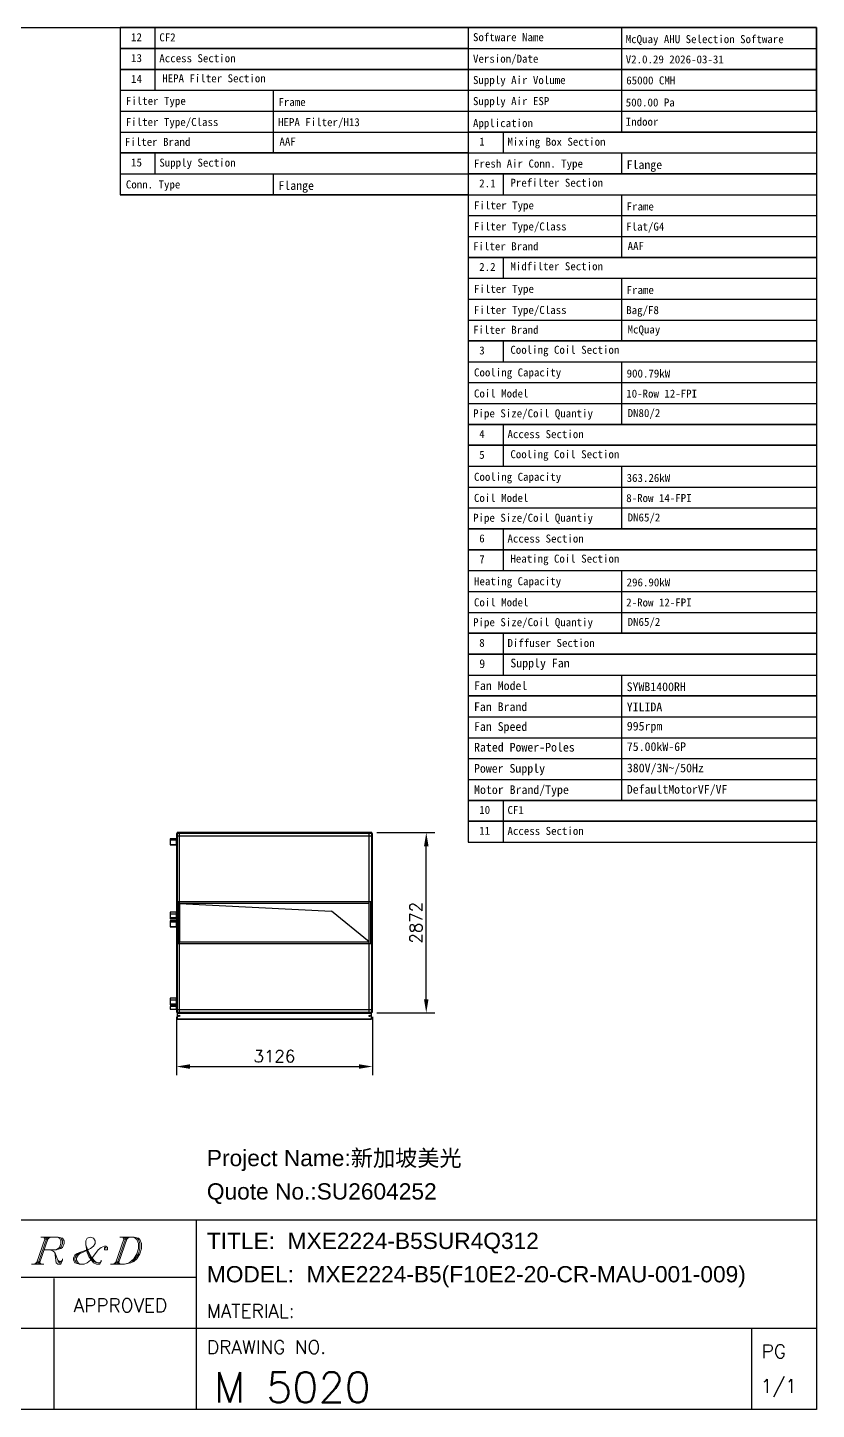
# Model space of a CAD drawing. Header units: millimetres. Extents: x -7952 to 23476, y -6324 to 15714.
# Drawn here: x 10903 to 23476, y -6324 to 15708 of the extents above; entities that cross this region are included whole.
import ezdxf
from ezdxf.enums import TextEntityAlignment as Align

# ---------------------------------------------------------------- set-up
doc = ezdxf.new("R2010")
doc.units = ezdxf.units.MM
for name, color, linetype in [('Dim', 1, 'Continuous'), ('McFlang', 7, 'Continuous'), ('McFrame', 7, 'Continuous')]:
    doc.layers.add(name, color=color, linetype=linetype)
doc.layers.add('OBJECT', color=7, linetype='Continuous', lineweight=25)
doc.styles.add('Arial', font='arial.ttf')
doc.styles.add('ROMANS', font='romans.shx')
doc.styles.add('vm', font='宋体', dxfattribs={"height": 213.84})
doc.dimstyles.new('McDim', dxfattribs={"dimscale": 108, "dimtxt": 1.8, "dimasz": 2, "dimexe": 1.25, "dimexo": 0.625, "dimtad": 1, "dimdec": 1, "dimdsep": 46, "dimtxsty": 'ROMANS', "dimcen": 2.5, "dimadec": 0, "dimazin": 0, "dimtfac": 1, "dimtmove": 0, "dimatfit": 1, "dimfxl": 0, "dimarcsym": 0})

# ---------------------------------------------------------------- blocks, each defined once
blk = doc.blocks.new('*D49')
at = {"layer": 'Defpoints', "color": 0}
for p in [(13274, 0), (16400, 0), (16400, -857.52)]:
    blk.add_point(p, dxfattribs=at)
at = {"layer": 'Dim', "color": 0, "lineweight": -2}
for p, q in [((13274, -67.5), (13274, -992.52)), ((16400, -67.5), (16400, -992.52)), ((13490, -857.52), (16184, -857.52))]:
    blk.add_line(p, q, dxfattribs=at)
at = {"layer": 'Dim', "color": 0}
for points in [[(13490, -821.52), (13490, -893.52), (13274, -857.52)], [(16184, -821.52), (16184, -893.52), (16400, -857.52)]]:
    blk.add_solid(points, dxfattribs=at)
at = {"layer": 'Dim', "color": 0, "insert": (14837, -692.82), "char_height": 194.4, "attachment_point": 5, "style": 'ROMANS'}
blk.add_mtext('3126', dxfattribs=at)
blk = doc.blocks.new('*D50')
at = {"layer": 'Defpoints', "color": 0}
for p in [(16400, 2872), (17257.52, 2872), (16400, 0)]:
    blk.add_point(p, dxfattribs=at)
at = {"layer": 'Dim', "color": 0, "lineweight": -2}
for p, q in [((16467.5, 2872), (17392.52, 2872)), ((17257.52, 216), (17257.52, 2656)), ((16467.5, 0), (17392.52, 0))]:
    blk.add_line(p, q, dxfattribs=at)
at = {"layer": 'Dim', "color": 0}
for points in [[(17221.52, 2656), (17293.52, 2656), (17257.52, 2872)], [(17221.52, 216), (17293.52, 216), (17257.52, 0)]]:
    blk.add_solid(points, dxfattribs=at)
at = {"layer": 'Dim', "color": 0, "insert": (17092.82, 1436), "char_height": 194.4, "attachment_point": 5, "rotation": 90, "style": 'ROMANS'}
blk.add_mtext('2872', dxfattribs=at)

msp = doc.modelspace()

# ---------------------------------------------------------------- linework, layer by layer
for points in [[(13174, 2684.6), (13274, 2684.6), (13274, 2773.6), (13174, 2773.6)], [(13174, 2677.6), (13274, 2677.6), (13274, 2753.6), (13174, 2753.6)], [(13174, 2677.6), (13274, 2677.6), (13274, 2753.6), (13174, 2753.6)], [(13174, 1517.4), (13274, 1517.4), (13274, 1606.4), (13174, 1606.4)], [(13174, 1497.4), (13274, 1497.4), (13274, 1573.4), (13174, 1573.4)], [(13174, 1497.4), (13274, 1497.4), (13274, 1573.4), (13174, 1573.4)], [(13174, 1374.6), (13274, 1374.6), (13274, 1463.6), (13174, 1463.6)], [(13174, 1367.6), (13274, 1367.6), (13274, 1443.6), (13174, 1443.6)], [(13174, 1367.6), (13274, 1367.6), (13274, 1443.6), (13174, 1443.6)], [(13174, 143.9), (13274, 143.9), (13274, 232.9), (13174, 232.9)], [(13174, 123.9), (13274, 123.9), (13274, 199.9), (13174, 199.9)], [(13174, 123.9), (13274, 123.9), (13274, 199.9), (13174, 199.9)], [(13174, 55.3), (13274, 55.3), (13274, 97.3), (13174, 97.3)], [(13174, 55.3), (13274, 55.3), (13274, 97.3), (13174, 97.3)]]:
    msp.add_lwpolyline(points, close=True)
at = {"layer": 'Dim', "color": 1}
for p, q in [((17926, 15708), (12376, 15708)), ((12931, 15708), (12931, 15375)), ((23476, 15708), (17926, 15708)), ((17926, 15708), (17926, 14043)), ((20368, 15708), (20368, 14043)), ((23476, 15042), (23476, 15708)), ((12376, 15375), (17926, 15375)), ((17926, 15375), (12376, 15375)), ((12931, 15375), (12931, 15042)), ((17926, 15375), (23476, 15375)), ((12376, 15042), (17926, 15042)), ((17926, 15042), (12376, 15042)), ((12376, 15042), (12376, 14043)), ((12931, 15042), (12931, 14709)), ((23476, 15042), (17926, 15042)), ((17926, 15042), (23476, 15042)), ((17926, 15042), (17926, 14043)), ((23476, 14376), (23476, 15042)), ((12376, 14709), (17926, 14709)), ((14818, 14709), (14818, 14043)), ((17926, 14709), (23476, 14709)), ((12376, 14376), (17926, 14376)), ((17926, 14376), (23476, 14376)), ((23476, 14376), (23476, 14043)), ((12376, 14043), (17926, 14043)), ((12376, 14043), (12376, 13710)), ((14818, 14043), (14818, 13710)), ((17926, 14043), (23476, 14043)), ((23476, 14043), (17926, 14043)), ((17926, 14043), (17926, 13377)), ((17926, 14043), (17926, 13710)), ((18481, 14043), (18481, 13710)), ((23476, 14043), (23476, 13377)), ((12376, 13710), (17926, 13710)), ((17926, 13710), (12376, 13710)), ((12376, 13710), (12376, 13044)), ((12931, 13710), (12931, 13377)), ((17926, 13710), (23476, 13710)), ((17926, 13710), (17926, 13044)), ((20368, 13710), (20368, 13377)), ((12376, 13377), (17926, 13377)), ((14818, 13377), (14818, 13044)), ((23476, 13377), (17926, 13377)), ((17926, 13377), (23476, 13377)), ((23476, 13377), (17926, 13377)), ((17926, 13377), (17926, 12378)), ((18481, 13377), (18481, 13044)), ((23476, 13377), (23476, 12378)), ((17926, 13044), (12376, 13044)), ((12376, 13044), (17926, 13044)), ((17926, 13044), (23476, 13044)), ((20368, 13044), (20368, 12378)), ((17926, 12711), (23476, 12711)), ((17926, 12378), (23476, 12378)), ((17926, 12378), (17926, 12045)), ((20368, 12378), (20368, 12045)), ((23476, 12378), (23476, 12045)), ((17926, 12045), (23476, 12045)), ((23476, 12045), (17926, 12045)), ((17926, 12045), (17926, 11046)), ((18481, 12045), (18481, 11712)), ((23476, 12045), (23476, 11046)), ((17926, 11712), (23476, 11712)), ((20368, 11712), (20368, 11046)), ((17926, 11379), (23476, 11379)), ((17926, 11046), (23476, 11046)), ((17926, 11046), (17926, 10713)), ((20368, 11046), (20368, 10713)), ((23476, 11046), (23476, 10713)), ((17926, 10713), (23476, 10713)), ((23476, 10713), (17926, 10713)), ((17926, 10713), (17926, 9714)), ((18481, 10713), (18481, 10380)), ((23476, 10713), (23476, 9714)), ((17926, 10380), (23476, 10380)), ((20368, 10380), (20368, 9714)), ((17926, 10047), (23476, 10047)), ((17926, 9714), (23476, 9714)), ((17926, 9714), (17926, 9381)), ((20368, 9714), (20368, 9381)), ((23476, 9714), (23476, 9381)), ((17926, 9381), (23476, 9381)), ((23476, 9381), (17926, 9381)), ((18481, 9381), (18481, 9048)), ((17926, 9048), (23476, 9048)), ((23476, 9048), (17926, 9048)), ((17926, 9048), (17926, 8049)), ((18481, 9048), (18481, 8715)), ((23476, 9048), (23476, 8049)), ((17926, 8715), (23476, 8715)), ((20368, 8715), (20368, 8049)), ((17926, 8382), (23476, 8382)), ((17926, 8049), (23476, 8049)), ((17926, 8049), (17926, 7716)), ((20368, 8049), (20368, 7716)), ((23476, 8049), (23476, 7716)), ((17926, 7716), (23476, 7716)), ((23476, 7716), (17926, 7716)), ((18481, 7716), (18481, 7383)), ((17926, 7383), (23476, 7383)), ((23476, 7383), (17926, 7383)), ((17926, 7383), (17926, 6384)), ((18481, 7383), (18481, 7050)), ((23476, 7383), (23476, 6384)), ((17926, 7050), (23476, 7050)), ((20368, 7050), (20368, 6384)), ((17926, 6717), (23476, 6717)), ((17926, 6384), (23476, 6384)), ((17926, 6384), (17926, 6051)), ((20368, 6384), (20368, 6051)), ((23476, 6384), (23476, 6051)), ((17926, 6051), (23476, 6051)), ((23476, 6051), (17926, 6051)), ((18481, 6051), (18481, 5718)), ((17926, 5718), (23476, 5718)), ((23476, 5718), (17926, 5718)), ((17926, 5718), (17926, 4719)), ((18481, 5718), (18481, 5385)), ((23476, 5718), (23476, 4719)), ((17926, 5385), (23476, 5385)), ((20368, 5385), (20368, 4719)), ((23476, 5052), (17926, 5052)), ((17926, 5052), (23476, 5052)), ((17926, 4719), (23476, 4719)), ((17926, 4719), (17926, 4386)), ((20368, 4719), (20368, 4386)), ((23476, 4719), (23476, 4386)), ((17926, 4386), (23476, 4386)), ((17926, 4386), (17926, 4053)), ((20368, 4386), (20368, 4053)), ((23476, 4386), (23476, 4053)), ((17926, 4053), (23476, 4053)), ((17926, 4053), (17926, 3720)), ((20368, 4053), (20368, 3720)), ((23476, 4053), (23476, 3720)), ((17926, 3720), (23476, 3720)), ((17926, 3720), (17926, 3387)), ((20368, 3720), (20368, 3387)), ((23476, 3720), (23476, 3387)), ((17926, 3387), (23476, 3387)), ((23476, 3387), (17926, 3387)), ((18481, 3387), (18481, 3054)), ((17926, 3054), (23476, 3054)), ((23476, 3054), (17926, 3054)), ((18481, 3054), (18481, 2721)), ((17926, 2721), (23476, 2721))]:
    msp.add_line(p, q, dxfattribs=at)
at = {"layer": 'Dim'}
for p, q in [((12376, 15708), (12376, 15375)), ((17926, 15708), (17926, 15375)), ((12376, 15375), (12376, 15042)), ((17926, 15375), (17926, 15042)), ((17926, 9381), (17926, 9048)), ((23476, 9381), (23476, 9048)), ((17926, 7716), (17926, 7383)), ((23476, 7716), (23476, 7383)), ((17926, 6051), (17926, 5718)), ((23476, 6051), (23476, 5718)), ((17926, 3387), (17926, 3054)), ((23476, 3387), (23476, 3054)), ((17926, 3054), (17926, 2721)), ((23476, 3054), (23476, 2721))]:
    msp.add_line(p, q, dxfattribs=at)
at = {"layer": 'McFlang'}
for p in [(13324, 1742.5), (16350, 1129.5)]:
    msp.add_line(p, (15744.8, 1619.9), dxfattribs=at)
for points in [[(13299, 1104.5), (16375, 1104.5), (16375, 1767.5), (13299, 1767.5)], [(13324, 1129.5), (16350, 1129.5), (16350, 1742.5), (13324, 1742.5)]]:
    msp.add_lwpolyline(points, close=True, dxfattribs=at)
at = {"layer": 'McFrame', "color": 5}
for p, q in [((13274, 2822), (16400, 2822)), ((13324, 12), (13324, 2860)), ((16350, 12), (16350, 2860)), ((13274, 50), (16400, 50))]:
    msp.add_line(p, q, dxfattribs=at)
at = {"layer": 'McFrame'}
for p, q in [((13291, 0), (16383, 0)), ((13291, -100), (13291, 0)), ((16383, -100), (16383, 0)), ((13291, -5.3), (16383, -5.3)), ((13291, -94.7), (16383, -94.7)), ((13291, -100), (16383, -100))]:
    msp.add_line(p, q, dxfattribs=at)
for points in [[(13286, 0), (16388, 0), (16388, 2872), (13286, 2872)], [(13274, 12), (16400, 12), (16400, 2860), (13274, 2860)]]:
    msp.add_lwpolyline(points, close=True, dxfattribs=at)
for centre in [(13318, -50), (16356, -50)]:
    msp.add_circle(centre, 11, dxfattribs=at)
at = {"layer": 'OBJECT'}
for p, q in [((-7952, -3300), (23476, -3300)), ((13594, -6324), (13594, -3300)), ((1120, -4218), (13594, -4218)), ((11326, -6324), (11326, -4239.38)), ((1120, -5028), (23476, -5028)), ((22450, -6324), (22450, -5028))]:
    msp.add_line(p, q, dxfattribs=at)
at = {"layer": 'OBJECT', "lineweight": 0}
for p, q in [((11187.9, -3576.19), (11039.88, -4008.62)), ((11212.57, -3576.19), (11064.55, -4008.62)), ((11237.24, -3576.19), (11089.22, -4008.62)), ((11113.89, -3576.19), (11385.61, -3576.19)), ((11138.56, -3576.19), (11212.57, -3596.63)), ((11163.23, -3576.19), (11187.9, -3617.43)), ((11261.91, -3576.19), (11212.57, -3617.43)), ((11286.58, -3576.19), (11212.57, -3596.63)), ((11410.28, -3740.78), (11360.59, -3782.01)), ((11385.61, -3576.19), (11459.62, -3596.63)), ((11385.61, -3576.19), (11410.28, -3596.63)), ((11410.28, -3596.63), (11434.95, -3637.87)), ((11434.95, -3679.1), (11410.28, -3740.78)), ((11434.95, -3740.78), (11410.28, -3761.57)), ((11434.95, -3596.63), (11459.62, -3637.87)), ((11434.95, -3637.87), (11434.95, -3679.1)), ((11459.62, -3679.1), (11434.95, -3740.78)), ((11459.62, -3740.78), (11434.95, -3761.57)), ((11459.62, -3596.63), (11484.3, -3637.87)), ((11459.62, -3637.87), (11459.62, -3679.1)), ((11484.3, -3679.1), (11459.62, -3740.78)), ((11484.3, -3637.87), (11484.3, -3679.1)), ((11854.35, -3596.63), (11829.68, -3637.87)), ((11829.68, -3637.87), (11829.68, -3699.54)), ((11829.68, -3699.54), (11854.35, -3823.24)), ((11829.68, -3699.54), (11854.35, -3761.57)), ((11903.69, -3576.19), (11854.35, -3596.63)), ((11953.38, -3596.63), (11903.69, -3576.19)), ((11903.69, -3761.57), (11953.38, -3720.34)), ((11978.05, -3637.87), (11953.38, -3596.63)), ((11953.38, -3720.34), (11978.05, -3679.1)), ((11978.05, -3679.1), (11978.05, -3637.87)), ((12076.73, -3740.78), (12027.39, -3782.01)), ((12126.07, -3720.34), (12076.73, -3740.78)), ((12150.74, -3720.34), (12126.07, -3720.34)), ((12150.74, -3740.78), (12126.07, -3740.78)), ((12126.07, -3740.78), (12126.07, -3782.01)), ((12175.41, -3740.78), (12150.74, -3720.34)), ((12150.74, -3761.57), (12150.74, -3740.78)), ((12175.41, -3782.01), (12175.41, -3740.78)), ((12446.78, -3576.19), (12298.76, -4008.62)), ((12471.81, -3576.19), (12323.43, -4008.62)), ((12496.48, -3576.19), (12348.1, -4008.62)), ((12372.77, -3576.19), (12595.16, -3576.19)), ((12397.44, -3576.19), (12471.81, -3596.63)), ((12422.11, -3576.19), (12446.78, -3617.43)), ((12521.15, -3576.19), (12471.81, -3617.43)), ((12545.82, -3576.19), (12471.81, -3596.63)), ((12595.16, -3576.19), (12669.17, -3596.63)), ((12595.16, -3576.19), (12644.5, -3617.43)), ((12644.5, -3596.63), (12669.17, -3617.43)), ((12644.5, -3617.43), (12669.17, -3679.1)), ((12669.17, -3596.63), (12693.84, -3617.43)), ((12669.17, -3617.43), (12693.84, -3679.1)), ((12669.17, -3679.1), (12669.17, -3761.57)), ((12693.84, -3617.43), (12718.51, -3679.1)), ((12693.84, -3679.1), (12693.84, -3761.57)), ((12718.51, -3679.1), (12718.51, -3761.57)), ((11360.59, -3782.01), (11163.23, -3782.01)), ((11261.91, -3782.01), (11311.25, -3802.8)), ((11311.25, -3802.8), (11335.92, -3823.24)), ((11335.92, -3823.24), (11385.61, -3946.6)), ((11335.92, -3823.24), (11360.59, -3987.83)), ((11434.95, -3761.57), (11360.59, -3782.01)), ((11385.61, -3946.6), (11410.28, -3967.39)), ((11434.95, -3967.39), (11459.62, -3946.6)), ((11434.95, -4008.62), (11459.62, -3946.6)), ((11459.62, -3946.6), (11459.62, -3926.15)), ((11632.32, -3905.71), (11656.99, -3864.48)), ((11632.32, -3946.6), (11632.32, -3905.71)), ((11656.99, -3987.83), (11632.32, -3946.6)), ((11656.99, -3864.48), (11681.66, -3843.69)), ((11656.99, -3905.71), (11681.66, -3864.48)), ((11656.99, -3946.6), (11656.99, -3905.71)), ((11681.66, -3987.83), (11656.99, -3946.6)), ((11681.66, -3843.69), (11731, -3823.24)), ((11681.66, -3864.48), (11706.33, -3843.69)), ((11681.66, -3905.71), (11706.33, -3864.48)), ((11681.66, -3946.6), (11681.66, -3905.71)), ((11706.33, -3987.83), (11681.66, -3946.6)), ((11706.33, -3843.69), (11755.67, -3823.24)), ((11706.33, -3864.48), (11731, -3843.69)), ((11731, -3823.24), (11854.35, -3782.01)), ((11731, -3843.69), (11780.34, -3823.24)), ((11780.34, -3823.24), (11903.69, -3761.57)), ((11854.35, -3782.01), (11903.69, -3761.57)), ((11854.35, -3761.57), (11879.02, -3823.24)), ((11854.35, -3782.01), (11879.02, -3843.69)), ((11854.35, -3823.24), (11879.02, -3884.92)), ((11903.69, -3946.6), (11854.35, -3987.83)), ((11879.02, -3823.24), (11928.71, -3905.71)), ((11879.02, -3843.69), (11953.38, -3967.39)), ((11879.02, -3884.92), (11903.69, -3926.15)), ((12027.39, -3782.01), (11903.69, -3946.6)), ((11903.69, -3926.15), (11953.38, -3987.83)), ((11928.71, -3905.71), (11978.05, -3967.39)), ((12076.73, -3967.39), (12076.73, -3946.6)), ((12126.07, -3782.01), (12175.41, -3782.01)), ((12595.16, -3926.15), (12521.15, -3987.83)), ((12619.83, -3926.15), (12570.49, -3967.39)), ((12644.5, -3843.69), (12595.16, -3926.15)), ((12644.5, -3926.15), (12595.16, -3967.39)), ((12669.17, -3843.69), (12619.83, -3926.15)), ((12669.17, -3761.57), (12644.5, -3843.69)), ((12693.84, -3843.69), (12644.5, -3926.15)), ((12693.84, -3761.57), (12669.17, -3843.69)), ((12718.51, -3761.57), (12693.84, -3843.69)), ((10965.87, -4008.62), (11163.23, -4008.62)), ((11064.55, -3987.83), (10990.54, -4008.62)), ((11064.55, -3967.39), (11015.21, -4008.62)), ((11064.55, -3987.83), (11138.56, -4008.62)), ((11089.22, -3967.39), (11113.89, -4008.62)), ((11360.59, -3987.83), (11385.61, -4008.62)), ((11385.61, -3967.39), (11410.28, -3987.83)), ((11385.61, -4008.62), (11434.95, -4008.62)), ((11410.28, -3967.39), (11434.95, -3967.39)), ((11410.28, -3987.83), (11434.95, -3987.83)), ((11731, -4008.62), (11656.99, -3987.83)), ((11755.67, -4008.62), (11656.99, -3987.83)), ((11731, -4008.62), (11706.33, -3987.83)), ((11805.01, -4008.62), (11731, -4008.62)), ((11854.35, -3987.83), (11805.01, -4008.62)), ((11953.38, -3967.39), (12002.72, -3987.83)), ((11953.38, -3987.83), (12002.72, -4008.62)), ((11978.05, -3967.39), (12027.39, -3987.83)), ((12002.72, -4008.62), (12052.06, -4008.62)), ((12027.39, -3987.83), (12052.06, -3987.83)), ((12052.06, -4008.62), (12076.73, -3967.39)), ((12052.06, -3987.83), (12076.73, -3967.39)), ((12446.78, -4008.62), (12224.75, -4008.62)), ((12323.43, -3987.83), (12249.42, -4008.62)), ((12323.43, -3967.39), (12274.09, -4008.62)), ((12323.43, -3987.83), (12397.44, -4008.62)), ((12348.1, -3967.39), (12372.77, -4008.62)), ((12545.82, -3987.83), (12446.78, -4008.62)), ((12521.15, -3987.83), (12446.78, -4008.62)), ((12595.16, -3967.39), (12545.82, -3987.83))]:
    msp.add_line(p, q, dxfattribs=at)
at = {"layer": 'OBJECT'}
msp.add_lwpolyline([(-7952, -6324), (-7952, 15708), (23476, 15708), (23476, -6324)], close=True, dxfattribs=at)

# ---------------------------------------------------------------- texts
at = {"layer": 'OBJECT', "style": 'vm'}
for s, height, p in [('12', 127.65, (12552.11, 15556)), ('CF2', 127.65, (13002.4, 15553.27)), ('Software Name', 127.65, (18002.6, 15556)), ('McQuay AHU Selection Software', 127.65, (20437.31, 15524.37)), ('13', 127.65, (12552.11, 15223)), ('Access Section', 127.65, (13002.4, 15220.27)), ('Version/Date', 127.65, (18002.6, 15212.6)), ('V2.0.29 2026-03-31', 127.65, (20437.31, 15201.68)), ('14', 127.65, (12552.11, 14890)), ('HEPA Filter Section', 127.65, (13048.72, 14900.1)), ('Supply Air Volume', 127.65, (18002.6, 14871.8)), ('65000 CMH', 127.65, (20445.26, 14866.84)), ('Filter Type', 127.65, (12468.99, 14539.66)), ('Frame', 127.65, (14901.29, 14521.78)), ('Supply Air ESP', 127.65, (18002.6, 14536.19)), ('500.00 Pa', 127.65, (20437.31, 14514.82)), ('Filter Type/Class', 127.65, (12467.94, 14203.31)), ('HEPA Filter/H13', 127.65, (14895.26, 14200.84)), ('Application', 127.65, (18002.6, 14185.96)), ('Indoor', 127.65, (20437.31, 14207.66)), ('Filter Brand', 127.65, (12454.61, 13886.72)), ('AAF', 127.65, (14917.23, 13891.79)), ('1', 127.65, (18102.11, 13891)), ('Mixing Box Section', 127.65, (18552.4, 13888.27)), ('15', 127.65, (12552.11, 13558)), ('Supply Section ', 127.65, (13002.4, 13555.27)), ('Fresh Air Conn. Type', 127.65, (18018.99, 13540.66)), ('Flange', 138.75, (20451.29, 13522.78)), ('Conn. Type', 127.65, (12468.99, 13207.66)), ('Flange', 138.75, (14901.29, 13189.78)), ('2.1', 127.65, (18102.11, 13225)), ('Prefilter Section', 127.65, (18598.72, 13235.1)), ('Filter Type', 127.65, (18018.99, 12874.66)), ('Frame', 127.65, (20451.29, 12856.78)), ('Filter Type/Class', 127.65, (18017.94, 12538.31)), ('Flat/G4', 127.65, (20445.26, 12535.84)), ('Filter Brand', 127.65, (18004.61, 12221.72)), ('AAF', 127.65, (20467.23, 12226.79)), ('2.2', 127.65, (18102.11, 11893)), ('Midfilter Section', 127.65, (18598.72, 11903.1)), ('Filter Type', 127.65, (18018.99, 11542.66)), ('Frame', 127.65, (20451.29, 11524.78)), ('Filter Type/Class', 127.65, (18017.94, 11206.31)), ('Bag/F8', 127.65, (20445.26, 11203.84)), ('Filter Brand', 127.65, (18004.61, 10889.72)), ('McQuay', 127.65, (20467.23, 10894.79)), ('3', 127.65, (18102.11, 10561)), ('Cooling Coil Section', 127.65, (18598.72, 10571.1)), ('Cooling Capacity', 127.65, (18018.99, 10210.66)), ('900.79kW', 127.65, (20451.29, 10192.78)), ('Coil Model', 127.65, (18017.94, 9874.31)), ('10-Row 12-FPI', 127.65, (20445.26, 9871.84)), ('Pipe Size/Coil Quantiy', 127.65, (18004.61, 9557.72)), ('DN80/2', 127.65, (20467.23, 9562.79)), ('4', 127.65, (18102.11, 9229)), ('Access Section', 127.65, (18552.4, 9226.27)), ('5', 127.65, (18102.11, 8896)), ('Cooling Coil Section', 127.65, (18598.72, 8906.1)), ('Cooling Capacity', 127.65, (18018.99, 8545.66)), ('363.26kW', 127.65, (20451.29, 8527.78)), ('Coil Model', 127.65, (18017.94, 8209.31)), ('8-Row 14-FPI', 127.65, (20445.26, 8206.84)), ('Pipe Size/Coil Quantiy', 127.65, (18004.61, 7892.72)), ('DN65/2', 127.65, (20467.23, 7897.79)), ('6', 127.65, (18102.11, 7564)), ('Access Section', 127.65, (18552.4, 7561.27)), ('7', 127.65, (18102.11, 7231)), ('Heating Coil Section', 127.65, (18598.72, 7241.1)), ('Heating Capacity', 127.65, (18018.99, 6880.66)), ('296.90kW', 127.65, (20451.29, 6862.78)), ('Coil Model', 127.65, (18017.94, 6544.31)), ('2-Row 12-FPI', 127.65, (20445.26, 6541.84)), ('Pipe Size/Coil Quantiy', 127.65, (18004.61, 6227.72)), ('DN65/2', 127.65, (20467.23, 6232.79)), ('8', 127.65, (18102.11, 5899)), ('Diffuser Section', 127.65, (18552.4, 5896.27)), ('9', 138.75, (18102.11, 5566)), ('Supply Fan', 138.75, (18598.72, 5576.1)), ('Fan Model', 138.75, (18018.99, 5215.66)), ('SYWB1400RH', 138.75, (20451.29, 5197.78)), ('Fan Brand', 138.75, (18017.94, 4879.31)), ('YILIDA', 138.75, (20453.47, 4877.66)), ('Fan Speed', 138.75, (18018.3, 4563.96)), ('995rpm', 138.75, (20454.09, 4570.25)), ('Rated Power-Poles', 138.75, (18019.88, 4234.46)), ('75.00kW-6P', 138.75, (20454.7, 4243.41)), ('Power Supply', 138.75, (18018.54, 3896.69)), ('380V/3N~/50Hz', 138.75, (20455.5, 3903.64)), ('Motor Brand/Type', 138.75, (18020.19, 3557.11)), ('DefaultMotorVF/VF', 138.75, (20454.13, 3562.9)), ('10', 127.65, (18102.11, 3235)), ('CF1', 127.65, (18552.4, 3232.27)), ('11', 127.65, (18102.11, 2902)), ('Access Section', 127.65, (18552.4, 2899.27))]:
    msp.add_text(s, height=height, dxfattribs=at).set_placement(p, align=Align.MIDDLE_LEFT)
at = {"layer": 'OBJECT'}
for s, height, style, p in [('Project Name:新加坡美光', 259.2, 'Arial', (13760.02, -2446.02)), ('Quote No.:SU2604252', 259.2, 'Arial', (13760.02, -2977.88)), ('TITLE:  MXE2224-B5SUR4Q312', 259.2, 'Arial', (13760.02, -3766.49)), ('MODEL:  MXE2224-B5(F10E2-20-CR-MAU-001-009)', 259.2, 'Arial', (13760.02, -4298.35)), ('MATERIAL:  ', 216, 'ROMANS', (13760.02, -4862.32)), ('DRAWING NO.', 216, 'ROMANS', (13762.36, -5439.8)), ('M 5020', 486, 'ROMANS', (13873.98, -6216)), ('1/1', 216, 'ROMANS', (22590.71, -6057.8))]:
    msp.add_text(s, height=height, dxfattribs=dict(at, style=style)).set_placement(p)
at = {"layer": 'OBJECT', "style": 'ROMANS'}
for s, p in [('APPROVED', (12382.75, -4665.45)), ('PG', (22798.67, -5400.38))]:
    msp.add_text(s, height=216, dxfattribs=at).set_placement(p, align=Align.MIDDLE)

# ---------------------------------------------------------------- dimensions: what is measured, and where the dimension line sits
at = {"layer": 'Dim'}
dim = msp.add_linear_dim(base=(17257.52, 2872), p1=(16400, 0), p2=(16400, 2872), angle=90, dimstyle='McDim', dxfattribs=at)
dim.commit()
dim.dimension.update_dxf_attribs({"geometry": '*D50', "text_midpoint": (17092.82, 1436)})
dim = msp.add_linear_dim(base=(16400, -857.52), p1=(13274, 0), p2=(16400, 0), dimstyle='McDim', dxfattribs=at)
dim.commit()
dim.dimension.update_dxf_attribs({"geometry": '*D49', "text_midpoint": (14837, -692.82)})

doc.saveas('drawing.dxf')
